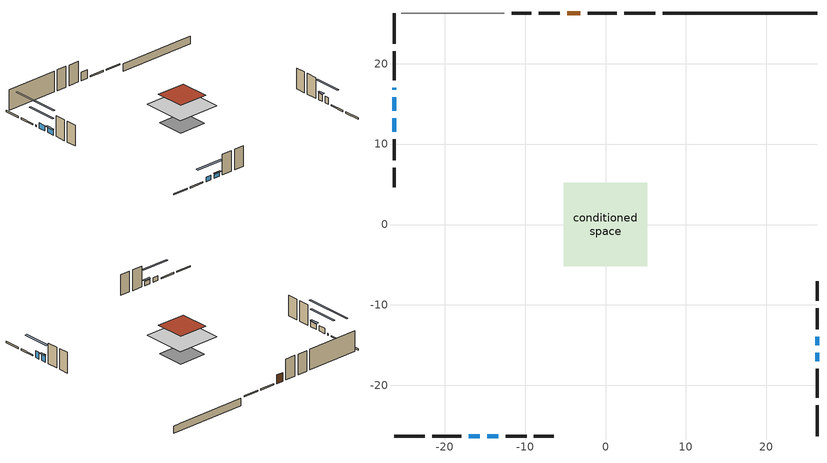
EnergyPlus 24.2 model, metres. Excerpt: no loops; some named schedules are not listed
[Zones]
conditioned space
 floor adiabatic (AdiabaticFloorConstruction): -5.2,-5.2 -5.2,5.2 5.2,5.2 5.2,-5.2 z3.35
 floor foundation (Slab1 construction): -3.35,-3.35 -3.35,3.35 3.35,3.35 3.35,-3.35 z-0.89
 wall outside (RimJoist1 construction): 6.16,26.29 2.33,26.29 / -26.29,-26.29 -22.46,-26.29 / -26.29,26.29 -26.29,22.46 / 26.29,-26.29 26.29,-22.46 z0.91:1.21
 wall outside (RimJoist2 construction): 1.4,26.29 -2.2,26.29 / -21.54,-26.29 -17.94,-26.29 / -26.29,21.54 -26.29,17.94 / 26.29,-21.54 26.29,-17.94 z0.91:1.21
 wall outside (AdiabaticWallConstruction 1): -3.12,26.29 -4.76,26.29 z0.91:2.94
 wall outside (AdiabaticWallConstruction): 26.29,-17.01 26.29,-15.94 / 26.29,-15.01 26.29,-13.95 z0.91:2.49; -26.29,17.01 -26.29,16.74 z0.91:1.3; -17.01,-26.29 -15.64,-26.29 / -14.71,-26.29 -13.35,-26.29 z0.91:1.93; -26.29,15.82 -26.29,14.13 / -26.29,13.2 -26.29,11.51 z0.91:2.17
 wall outside (Wall1 construction): -5.69,26.29 -8.29,26.29 / -12.42,-26.29 -9.82,-26.29 / -26.29,10.58 -26.29,7.99 / 26.29,-13.02 26.29,-10.42 z0.91:5.79
 wall outside (Wall2 construction): -9.22,26.29 -11.66,26.29 / -8.89,-26.29 -6.45,-26.29 / -26.29,7.06 -26.29,4.61 / 26.29,-9.5 26.29,-7.05 z0.91:5.79
 wall foundation (FoundationWall1 construction): 7.09,26.29,-0.89 7.09,26.29,0.91 24.37,26.29,0.91 24.37,26.29,0.86 26.29,26.29,0.86 26.29,26.29,-0.89
 wall adiabatic (Wall3 construction): -12.59,26.29 -25.36,26.29 z0.91:5.79
 window (WindowConstruction): 26.29,-17.01 26.29,-15.94 z0.91:2.49
 window (WindowConstruction 6): -26.29,17.01 -26.29,16.75 z0.91:1.3
 window (WindowConstruction 1): -17.01,-26.29 -15.64,-26.29 z0.91:1.92
 window (WindowConstruction 2): -26.29,15.82 -26.29,14.13 z0.91:2.17
 window (WindowConstruction 3): 26.29,-15.01 26.29,-13.95 z0.91:2.49
 window (WindowConstruction 4): -14.71,-26.29 -13.35,-26.29 z0.91:1.92
 window (WindowConstruction 5): -26.29,13.2 -26.29,11.51 z0.91:2.17
 door (Door): -3.12,26.29 -4.76,26.29 z0.91:2.94
 ceiling adiabatic (AdiabaticFloorConstruction): 5.2,-5.2 5.2,5.2 -5.2,5.2 -5.2,-5.2 z3.35
 roof outside (Roof1 construction): -3.51,3.51 -3.51,-3.51 3.51,-3.51 3.51,3.51 z5.79
shading: 26.29,-13.15 26.29,-19.8 26.7,-19.8 26.7,-13.15 z5.28; -26.29,11.06 -26.29,22.7 -26.7,22.7 -26.7,11.06 z6.99; -12.85,-26.29 -19.8,-26.29 -19.8,-26.7 -12.85,-26.7 z4.71; -26.29,11.34 -26.29,18.61 -26.7,18.61 -26.7,11.34 z4.96; 26.29,-13.75 26.29,-15.22 26.7,-15.22 26.7,-13.75 z2.69; -13.15,-26.29 -14.91,-26.29 -14.91,-26.7 -13.15,-26.7 z2.13; -26.29,11.31 -26.29,13.4 -26.7,13.4 -26.7,11.31 z2.37
[Building]
Building 1: Terrain=Suburbs
[Site:Location]
Ottawa Intl AP_ON: Latitude {deg}=45.32; Longitude {deg}=-75.67; Time Zone {hr}=-5; Elevation {m}=115; Keep Site Location Information=Yes
[Site:GroundTemperature:Shallow]
1.18808, -1.19398, -1.38475, -0.254337, 4.28362, 8.80044, 12.7163, 15.1969, 15.4076, 13.3901, 9.57408, 5.19582
[Site:WaterMainsTemperature]
Calculation Method=Schedule; Temperature Schedule=mains temperature schedule
[Material] Roughness=Rough; Thermal Absorptance=0.9
Name | Thickness {m} | Conductivity {W/m-K} | Density {kg/m3} | Specific Heat {J/kg-K} | Solar Absorptance | Visible Absorptance
asphalt or fiberglass shingles | 0.00635 | 0.162714 | 1121.4 | 1465.45 | 0.4 | 0.4
concrete 4.0 in. | 0.1016 | 1.803125 | 2242.8 | 837.4 | 0.7 | 0.7
concrete 8.0 in. | 0.2032 | 1.803125 | 2242.8 | 837.4 | 0.7 | 0.7
door material | 0.04445 | 0.188738 | 512.64 | 1214.23 | 0.7 | 0.7
floor covering | 0.0127 | 0.0433444 | 54.468 | 1339.84 | 0.6 | 0.6
floor rigid ins; wall rigid ins 2 | 0.512978 | 0.029427 | 32.04 | 1214.23 | 0.7 | 0.7
floor stud and cavity | 0.1397 | 1.75129 | 37.0049 | 1207.88 | 0.7 | 0.7
furniture material conditioned space 1 | 0.1524 | 0.115458 | 640.8 | 1214.23 | 0.6 | 0.6
gypsum board | 0.0127 | 0.160291 | 801 | 837.4 | 0.6 | 0.6
osb sheathing 0.5 in. | 0.0127 | 0.115458 | 512.64 | 1214.23 | 0.7 | 0.7
osb sheathing 0.75 in. | 0.01905 | 0.115458 | 512.64 | 1214.23 | 0.7 | 0.7
rim joist stud and cavity | 0.0508 | 0.177588 | 50.32683 | 1063.81 | 0.6 | 0.6
rim joist stud and cavity 1 | 0.0508 | 0.648972 | 50.32683 | 1063.81 | 0.6 | 0.6
roof stud and cavity | 0.2032 | 0.113033 | 78.34581 | 1123.46 | 0.7 | 0.7
wall rigid ins | 0.051816 | 0.029427 | 32.04 | 1214.23 | 0.7 | 0.7
wall rigid ins 1 | 0.051816 | 0.029427 | 32.04 | 1214.23 | 0.4 | 0.4
wall stud and cavity | 0.1397 | 0.172477 | 139.0536 | 1170.24 | 0.7 | 0.7
wall stud and cavity 1 | 0.1397 | 0.175529 | 139.0536 | 1170.24 | 0.7 | 0.7
wall stud and cavity 2 | 0.1397 | 0.143588 | 139.0536 | 1170.24 | 0.7 | 0.7
wall stud and cavity 3 | 0.0889 | 0.380278 | 52.3479 | 1209.89 | 0.7 | 0.7
wall stud and cavity 4 | 0.0889 | 0.391764 | 83.0341 | 1211.67 | 0.7 | 0.7
wood siding | 0.0254 | 0.102417 | 544.68 | 1172.36 | 0.4 | 0.4
wood siding 1; wood siding 2; wood siding 3 | 0.0254 | 0.102417 | 544.68 | 1172.36 | 0.7 | 0.7
[WindowMaterial:SimpleGlazingSystem]
Name | U-Factor {W/m2-K} | Solar Heat Gain Coefficient
WindowMaterial | 3.30119 | 0.67
WindowMaterial 1 | 3.30573 | 0.62
WindowMaterial 2 | 3.304596 | 0.65
WindowMaterial 3 | 6.04196 | 0.53
[Construction]
AdiabaticFloorConstruction: floor stud and cavity, floor rigid ins, osb sheathing 0.75 in., floor covering
AdiabaticWallConstruction: wood siding 2, wall rigid ins 2, wall stud and cavity 3, gypsum board
AdiabaticWallConstruction 1: wood siding 3, wall rigid ins 2, wall stud and cavity 3, gypsum board
Door: door material
FoundationWall1 construction: concrete 8.0 in.
furniture construction conditioned space 1: furniture material conditioned space 1
PartitionWallConstruction: gypsum board, wall stud and cavity 4, gypsum board
RimJoist1 construction: wood siding 1, rim joist stud and cavity
RimJoist2 construction: wood siding 1, rim joist stud and cavity 1
Roof1 construction: asphalt or fiberglass shingles, osb sheathing 0.75 in., roof stud and cavity, gypsum board
Slab1 construction: concrete 4.0 in.
Wall1 construction: wood siding, wall rigid ins, osb sheathing 0.5 in., wall stud and cavity, gypsum board
Wall2 construction: wood siding, wall rigid ins, osb sheathing 0.5 in., wall stud and cavity 1, gypsum board
Wall3 construction: wall rigid ins 1, osb sheathing 0.5 in., wall stud and cavity 2, gypsum board
WindowConstruction; WindowConstruction 3: WindowMaterial
WindowConstruction 1; WindowConstruction 4: WindowMaterial 1
WindowConstruction 2; WindowConstruction 5: WindowMaterial 2
WindowConstruction 6: WindowMaterial 3
[Zone]
conditioned space: Multiplier=1; Volume {m3}=373.6; Part of Total Floor Area=Yes
[Space]
conditioned space 1: Zone=conditioned space; Volume {m3}=373.6
[SurfaceProperty:ExposedFoundationPerimeter]
Slab1: Exposed Perimeter Calculation Method=TotalExposedPerimeter; Total Exposed Perimeter {m}=19.202
[InternalMass] Zone or ZoneList=conditioned space; Space or SpaceList=conditioned space 1
Name | Construction | Surface Area {m2}
furniture mass conditioned space 1 | furniture construction conditioned space 1 | 61.2398
partition wall mass | PartitionWallConstruction | 153.1
[Lights]
interior lighting: Zone or ZoneList or Space or SpaceList=conditioned space 1; Schedule=interior lighting schedule; Design Level Calculation Method=LightingLevel; Lighting Level {W}=343.2; Return Air Fraction=0; Fraction Radiant=0.6; Fraction Visible=0.2; Fraction Replaceable=1
[People]
occupants: Zone or ZoneList or Space or SpaceList=conditioned space 1; Number of People Schedule=occupants schedule; Number of People Calculation Method=People; Number of People=3; Fraction Radiant=0.314171; Sensible Heat Fraction=0.56303; Activity Level Schedule=occupants activity schedule; Carbon Dioxide Generation Rate {m3/s-W}=0; Enable ASHRAE 55 Comfort Warnings=No; Mean Radiant Temperature Calculation Type=EnclosureAveraged
[ElectricEquipment] Zone or ZoneList or Space or SpaceList=conditioned space 1; Design Level Calculation Method=EquipmentLevel
Name | Schedule | Design Level {W} | Fraction Latent | Fraction Radiant | Fraction Lost
clothes dryer | clothes dryer schedule | 140.772 | 0.015 | 0.081 | 0.85
clothes washer | clothes washer schedule | 32.1985 | 0.03 | 0.162 | 0.7
cooking range | cooking range schedule | 208.969 | 0.08 | 0.432 | 0.2
dishwasher | dishwasher schedule | 66.8632 | 0.3 | 0.18 | 0.4
fridge | fridge schedule | 72.9452 | 0 | 0.6 | 0
mech vent bath fan 0 | mech vent bath fan 0 schedule | 50.2 | 0 | 0 | 1
mech vent house fan | mech vent house fan schedule | 0 | 0 | 0 | 1
mech vent house fan cfis | mech vent house fan cfis schedule | 0 | 0 | 0 | 0
misc plug loads | misc plug loads schedule | 494.7 | 0.045 | 0.513 | 0.1
whole house fan | Always On Discrete | 0 | 0 | 0 | 1
[OtherEquipment] Zone or ZoneList or Space or SpaceList=conditioned space 1; Design Level Calculation Method=EquipmentLevel
Name | Fuel Type | Schedule | Design Level {W} | Fraction Latent | Fraction Radiant | Fraction Lost
clothes dryer 1 | Electricity | clothes dryer schedule | 0 | 0.015 | 0.081 | 0.85
cooking range 1 | Electricity | cooking range schedule | 0 | 0.08 | 0.432 | 0.2
general water use latent | None | general water use schedule | 59.3978 | 1 | 0 | 0
general water use sensible | None | general water use schedule | -58.539 | 0 | 0.6 | 0
mech vent house fan latent load | None | Always On Discrete | 0 | 1 | 0 | 0
mech vent house fan sensible load | None | Always On Discrete | 0 | 0 | 0 | 0
water heater energy adjustment1 | NaturalGas | Always On Discrete | 0.01 | 0 | 0 | 1
[ZoneInfiltration:DesignFlowRate] Zone or ZoneList or Space or SpaceList=conditioned space 1; Schedule=Always On Discrete; Design Flow Rate Calculation Method=Flow/Zone; Design Flow Rate {m3/s}=0
infil flow; natural vent flow; whole house fan flow
[Foundation:Kiva]
Foundation Kiva 1: Initial Indoor Air Temperature {C}=18; Wall Height Above Grade {m}=0.910011; Wall Depth Below Slab {m}=0.2032
[Foundation:Kiva:Settings]
Soil Conductivity {W/m-K}=0.849921; Soil Density {kg/m3}=1842.3; Soil Specific Heat {J/kg-K}=418.7; Ground Solar Absorptivity=0.9; Ground Thermal Absorptivity=0.9; Ground Surface Roughness {m}=0.03; Far-Field Width {m}=40; Deep-Ground Boundary Condition=ZeroFlux; Deep-Ground Depth {m}=40; Minimum Cell Dimension {m}=0.2; Maximum Cell Growth Coefficient=3; Simulation Timestep=Timestep
[Exterior:Lights]
exterior lighting: Schedule=exterior lighting schedule; Design Level {W}=75.6
[Schedule:Day:Interval]
interior lighting schedule day: No, 01:00, 0.108182, 04:00, 0.0901515, 05:00, 0.0991667, 06:00, 0.162273, 07:00, 0.270455, 08:00, 0.342576, 10:00, 0.369621, 11:00, 0.351591, 12:00, 0.333561, 13:00, 0.324545, 14:00, 0.31553, 15:00, 0.333561, 16:00, 0.369621, 17:00, 0.450758, 18:00, 0.585985, 19:00, 0.775303, 20:00, 0.955606, 21:00, 0.991667, 22:00, 0.712197, 23:00, 0.360606, 24:00, 0.162273
interior lighting schedule day 1: No, 01:00, 0.100909, 04:00, 0.0840909, 05:00, 0.0925, 06:00, 0.151364, 07:00, 0.252273, 08:00, 0.319545, 10:00, 0.344773, 11:00, 0.327955, 12:00, 0.311136, 13:00, 0.302727, 14:00, 0.294318, 15:00, 0.311136, 16:00, 0.344773, 17:00, 0.420455, 18:00, 0.546591, 19:00, 0.723182, 20:00, 0.891364, 21:00, 0.925, 22:00, 0.664318, 23:00, 0.336364, 24:00, 0.151364
interior lighting schedule day 2: No, 01:00, 0.0927273, 04:00, 0.0772727, 05:00, 0.085, 06:00, 0.139091, 07:00, 0.231818, 08:00, 0.293636, 10:00, 0.316818, 11:00, 0.301364, 12:00, 0.285909, 13:00, 0.278182, 14:00, 0.270455, 15:00, 0.285909, 16:00, 0.316818, 17:00, 0.386364, 18:00, 0.502273, 19:00, 0.664545, 20:00, 0.819091, 21:00, 0.85, 22:00, 0.610455, 23:00, 0.309091, 24:00, 0.139091
interior lighting schedule day 3: No, 01:00, 0.0845455, 04:00, 0.0704545, 05:00, 0.0775, 06:00, 0.126818, 07:00, 0.211364, 08:00, 0.267727, 10:00, 0.288864, 11:00, 0.274773, 12:00, 0.260682, 13:00, 0.253636, 14:00, 0.246591, 15:00, 0.260682, 16:00, 0.288864, 17:00, 0.352273, 18:00, 0.457955, 19:00, 0.605909, 20:00, 0.746818, 21:00, 0.775, 22:00, 0.556591, 23:00, 0.281818, 24:00, 0.126818
interior lighting schedule day 4: No, 01:00, 0.0763636, 04:00, 0.0636364, 05:00, 0.07, 06:00, 0.114545, 07:00, 0.190909, 08:00, 0.241818, 10:00, 0.260909, 11:00, 0.248182, 12:00, 0.235455, 13:00, 0.229091, 14:00, 0.222727, 15:00, 0.235455, 16:00, 0.260909, 17:00, 0.318182, 18:00, 0.413636, 19:00, 0.547273, 20:00, 0.674545, 21:00, 0.7, 22:00, 0.502727, 23:00, 0.254545, 24:00, 0.114545
interior lighting schedule default day: No, 24:00, 0
[Schedule:Week:Daily]
interior lighting schedule Week Rule - Jan1-Jan27: interior lighting schedule day, interior lighting schedule day, interior lighting schedule day, interior lighting schedule day, interior lighting schedule day, interior lighting schedule day, interior lighting schedule day, interior lighting schedule default day, interior lighting schedule default day, interior lighting schedule default day, interior lighting schedule default day, interior lighting schedule default day
interior lighting schedule Week Rule - Jan28-Feb3: interior lighting schedule day, interior lighting schedule day, interior lighting schedule day, interior lighting schedule day, interior lighting schedule day 1, interior lighting schedule day 1, interior lighting schedule day 1, interior lighting schedule default day, interior lighting schedule default day, interior lighting schedule default day, interior lighting schedule default day, interior lighting schedule default day
interior lighting schedule Week Rule - Feb4-Feb24: interior lighting schedule day 1, interior lighting schedule day 1, interior lighting schedule day 1, interior lighting schedule day 1, interior lighting schedule day 1, interior lighting schedule day 1, interior lighting schedule day 1, interior lighting schedule default day, interior lighting schedule default day, interior lighting schedule default day, interior lighting schedule default day, interior lighting schedule default day
interior lighting schedule Week Rule - Feb25-Mar3: interior lighting schedule day 1, interior lighting schedule day 1, interior lighting schedule day 1, interior lighting schedule day 1, interior lighting schedule day 2, interior lighting schedule day 2, interior lighting schedule day 2, interior lighting schedule default day, interior lighting schedule default day, interior lighting schedule default day, interior lighting schedule default day, interior lighting schedule default day
interior lighting schedule Week Rule - Mar4-Mar31: interior lighting schedule day 2, interior lighting schedule day 2, interior lighting schedule day 2, interior lighting schedule day 2, interior lighting schedule day 2, interior lighting schedule day 2, interior lighting schedule day 2, interior lighting schedule default day, interior lighting schedule default day, interior lighting schedule default day, interior lighting schedule default day, interior lighting schedule default day
interior lighting schedule Week Rule - Apr1-Apr28: interior lighting schedule day 3, interior lighting schedule day 3, interior lighting schedule day 3, interior lighting schedule day 3, interior lighting schedule day 3, interior lighting schedule day 3, interior lighting schedule day 3, interior lighting schedule default day, interior lighting schedule default day, interior lighting schedule default day, interior lighting schedule default day, interior lighting schedule default day
interior lighting schedule Week Rule - Apr29-May5: interior lighting schedule day 3, interior lighting schedule day 3, interior lighting schedule day 4, interior lighting schedule day 4, interior lighting schedule day 4, interior lighting schedule day 4, interior lighting schedule day 4, interior lighting schedule default day, interior lighting schedule default day, interior lighting schedule default day, interior lighting schedule default day, interior lighting schedule default day
interior lighting schedule Week Rule - May6-May26: interior lighting schedule day 4, interior lighting schedule day 4, interior lighting schedule day 4, interior lighting schedule day 4, interior lighting schedule day 4, interior lighting schedule day 4, interior lighting schedule day 4, interior lighting schedule default day, interior lighting schedule default day, interior lighting schedule default day, interior lighting schedule default day, interior lighting schedule default day
interior lighting schedule Week Rule - May27-Jun2: interior lighting schedule day 4, interior lighting schedule day 4, interior lighting schedule day 4, interior lighting schedule day 4, interior lighting schedule day 4, interior lighting schedule day 5, interior lighting schedule day 5, interior lighting schedule default day, interior lighting schedule default day, interior lighting schedule default day, interior lighting schedule default day, interior lighting schedule default day
interior lighting schedule Week Rule - Jun3-Jun30: interior lighting schedule day 5, interior lighting schedule day 5, interior lighting schedule day 5, interior lighting schedule day 5, interior lighting schedule day 5, interior lighting schedule day 5, interior lighting schedule day 5, interior lighting schedule default day, interior lighting schedule default day, interior lighting schedule default day, interior lighting schedule default day, interior lighting schedule default day
interior lighting schedule Week Rule - Jul1-Jul28: interior lighting schedule day 6, interior lighting schedule day 6, interior lighting schedule day 6, interior lighting schedule day 6, interior lighting schedule day 6, interior lighting schedule day 6, interior lighting schedule day 6, interior lighting schedule default day, interior lighting schedule default day, interior lighting schedule default day, interior lighting schedule default day, interior lighting schedule default day
interior lighting schedule Week Rule - Jul29-Aug4: interior lighting schedule day 6, interior lighting schedule day 6, interior lighting schedule day 6, interior lighting schedule day 7, interior lighting schedule day 7, interior lighting schedule day 7, interior lighting schedule day 7, interior lighting schedule default day, interior lighting schedule default day, interior lighting schedule default day, interior lighting schedule default day, interior lighting schedule default day
interior lighting schedule Week Rule - Aug5-Aug25: interior lighting schedule day 7, interior lighting schedule day 7, interior lighting schedule day 7, interior lighting schedule day 7, interior lighting schedule day 7, interior lighting schedule day 7, interior lighting schedule day 7, interior lighting schedule default day, interior lighting schedule default day, interior lighting schedule default day, interior lighting schedule default day, interior lighting schedule default day
interior lighting schedule Week Rule - Aug26-Sep1: interior lighting schedule day 7, interior lighting schedule day 7, interior lighting schedule day 7, interior lighting schedule day 7, interior lighting schedule day 7, interior lighting schedule day 7, interior lighting schedule day 8, interior lighting schedule default day, interior lighting schedule default day, interior lighting schedule default day, interior lighting schedule default day, interior lighting schedule default day
interior lighting schedule Week Rule - Sep2-Sep29: interior lighting schedule day 8, interior lighting schedule day 8, interior lighting schedule day 8, interior lighting schedule day 8, interior lighting schedule day 8, interior lighting schedule day 8, interior lighting schedule day 8, interior lighting schedule default day, interior lighting schedule default day, interior lighting schedule default day, interior lighting schedule default day, interior lighting schedule default day
interior lighting schedule Week Rule - Sep30-Oct6: interior lighting schedule day 8, interior lighting schedule day 9, interior lighting schedule day 9, interior lighting schedule day 9, interior lighting schedule day 9, interior lighting schedule day 9, interior lighting schedule day 9, interior lighting schedule default day, interior lighting schedule default day, interior lighting schedule default day, interior lighting schedule default day, interior lighting schedule default day
interior lighting schedule Week Rule - Oct7-Oct27: interior lighting schedule day 9, interior lighting schedule day 9, interior lighting schedule day 9, interior lighting schedule day 9, interior lighting schedule day 9, interior lighting schedule day 9, interior lighting schedule day 9, interior lighting schedule default day, interior lighting schedule default day, interior lighting schedule default day, interior lighting schedule default day, interior lighting schedule default day
interior lighting schedule Week Rule - Oct28-Nov3: interior lighting schedule day 9, interior lighting schedule day 9, interior lighting schedule day 9, interior lighting schedule day 9, interior lighting schedule day 10, interior lighting schedule day 10, interior lighting schedule day 10, interior lighting schedule default day, interior lighting schedule default day, interior lighting schedule default day, interior lighting schedule default day, interior lighting schedule default day
interior lighting schedule Week Rule - Nov4-Nov24: interior lighting schedule day 10, interior lighting schedule day 10, interior lighting schedule day 10, interior lighting schedule day 10, interior lighting schedule day 10, interior lighting schedule day 10, interior lighting schedule day 10, interior lighting schedule default day, interior lighting schedule default day, interior lighting schedule default day, interior lighting schedule default day, interior lighting schedule default day
interior lighting schedule Week Rule - Nov25-Dec1: interior lighting schedule day 10, interior lighting schedule day 10, interior lighting schedule day 10, interior lighting schedule day 10, interior lighting schedule day 10, interior lighting schedule day 10, interior lighting schedule day 11, interior lighting schedule default day, interior lighting schedule default day, interior lighting schedule default day, interior lighting schedule default day, interior lighting schedule default day
interior lighting schedule Week Rule - Dec2-Dec31: interior lighting schedule day 11, interior lighting schedule day 11, interior lighting schedule day 11, interior lighting schedule day 11, interior lighting schedule day 11, interior lighting schedule day 11, interior lighting schedule day 11, interior lighting schedule default day, interior lighting schedule default day, interior lighting schedule default day, interior lighting schedule default day, interior lighting schedule default day
occupants schedule Week Rule - Jan1-Dec31: occupants schedule day, occupants schedule day, occupants schedule day, occupants schedule day, occupants schedule day, occupants schedule day, occupants schedule day, occupants schedule default day, occupants schedule default day, occupants schedule default day, occupants schedule default day, occupants schedule default day
clothes dryer schedule Week Rule - Jan1-Dec31: clothes dryer schedule day, clothes dryer schedule day, clothes dryer schedule day, clothes dryer schedule day, clothes dryer schedule day, clothes dryer schedule day, clothes dryer schedule day, clothes dryer schedule default day, clothes dryer schedule default day, clothes dryer schedule default day, clothes dryer schedule default day, clothes dryer schedule default day
clothes washer schedule Week Rule - Jan1-Dec31: clothes washer schedule day, clothes washer schedule day, clothes washer schedule day, clothes washer schedule day, clothes washer schedule day, clothes washer schedule day, clothes washer schedule day, clothes washer schedule default day, clothes washer schedule default day, clothes washer schedule default day, clothes washer schedule default day, clothes washer schedule default day
cooking range schedule Week Rule - Jan1-Dec31: cooking range schedule day, cooking range schedule day, cooking range schedule day, cooking range schedule day, cooking range schedule day, cooking range schedule day, cooking range schedule day, cooking range schedule default day, cooking range schedule default day, cooking range schedule default day, cooking range schedule default day, cooking range schedule default day
dishwasher schedule Week Rule - Jan1-Dec31: dishwasher schedule day, dishwasher schedule day, dishwasher schedule day, dishwasher schedule day, dishwasher schedule day, dishwasher schedule day, dishwasher schedule day, dishwasher schedule default day, dishwasher schedule default day, dishwasher schedule default day, dishwasher schedule default day, dishwasher schedule default day
mech vent bath fan 0 schedule Week Rule - Jan1-Dec31: mech vent bath fan 0 schedule day, mech vent bath fan 0 schedule day, mech vent bath fan 0 schedule day, mech vent bath fan 0 schedule day, mech vent bath fan 0 schedule day, mech vent bath fan 0 schedule day, mech vent bath fan 0 schedule day, mech vent bath fan 0 schedule default day, mech vent bath fan 0 schedule default day, mech vent bath fan 0 schedule default day, mech vent bath fan 0 schedule default day, mech vent bath fan 0 schedule default day
misc plug loads schedule Week Rule - Jan1-Dec31: misc plug loads schedule day, misc plug loads schedule day, misc plug loads schedule day, misc plug loads schedule day, misc plug loads schedule day, misc plug loads schedule day, misc plug loads schedule day, misc plug loads schedule default day, misc plug loads schedule default day, misc plug loads schedule default day, misc plug loads schedule default day, misc plug loads schedule default day
general water use schedule Week Rule - Jan1-Dec31: general water use schedule day, general water use schedule day, general water use schedule day, general water use schedule day, general water use schedule day, general water use schedule day, general water use schedule day, general water use schedule default day, general water use schedule default day, general water use schedule default day, general water use schedule default day, general water use schedule default day
exterior lighting schedule Week Rule - Jan1-Jan27: exterior lighting schedule day, exterior lighting schedule day, exterior lighting schedule day, exterior lighting schedule day, exterior lighting schedule day, exterior lighting schedule day, exterior lighting schedule day, exterior lighting schedule default day, exterior lighting schedule default day, exterior lighting schedule default day, exterior lighting schedule default day, exterior lighting schedule default day
exterior lighting schedule Week Rule - Jan28-Feb3: exterior lighting schedule day, exterior lighting schedule day, exterior lighting schedule day, exterior lighting schedule day, exterior lighting schedule day 1, exterior lighting schedule day 1, exterior lighting schedule day 1, exterior lighting schedule default day, exterior lighting schedule default day, exterior lighting schedule default day, exterior lighting schedule default day, exterior lighting schedule default day
exterior lighting schedule Week Rule - Feb4-Feb24: exterior lighting schedule day 1, exterior lighting schedule day 1, exterior lighting schedule day 1, exterior lighting schedule day 1, exterior lighting schedule day 1, exterior lighting schedule day 1, exterior lighting schedule day 1, exterior lighting schedule default day, exterior lighting schedule default day, exterior lighting schedule default day, exterior lighting schedule default day, exterior lighting schedule default day
exterior lighting schedule Week Rule - Feb25-Mar3: exterior lighting schedule day 1, exterior lighting schedule day 1, exterior lighting schedule day 1, exterior lighting schedule day 1, exterior lighting schedule day 2, exterior lighting schedule day 2, exterior lighting schedule day 2, exterior lighting schedule default day, exterior lighting schedule default day, exterior lighting schedule default day, exterior lighting schedule default day, exterior lighting schedule default day
exterior lighting schedule Week Rule - Mar4-Mar31: exterior lighting schedule day 2, exterior lighting schedule day 2, exterior lighting schedule day 2, exterior lighting schedule day 2, exterior lighting schedule day 2, exterior lighting schedule day 2, exterior lighting schedule day 2, exterior lighting schedule default day, exterior lighting schedule default day, exterior lighting schedule default day, exterior lighting schedule default day, exterior lighting schedule default day
exterior lighting schedule Week Rule - Apr1-Apr28: exterior lighting schedule day 3, exterior lighting schedule day 3, exterior lighting schedule day 3, exterior lighting schedule day 3, exterior lighting schedule day 3, exterior lighting schedule day 3, exterior lighting schedule day 3, exterior lighting schedule default day, exterior lighting schedule default day, exterior lighting schedule default day, exterior lighting schedule default day, exterior lighting schedule default day
exterior lighting schedule Week Rule - Apr29-May5: exterior lighting schedule day 3, exterior lighting schedule day 3, exterior lighting schedule day 4, exterior lighting schedule day 4, exterior lighting schedule day 4, exterior lighting schedule day 4, exterior lighting schedule day 4, exterior lighting schedule default day, exterior lighting schedule default day, exterior lighting schedule default day, exterior lighting schedule default day, exterior lighting schedule default day
exterior lighting schedule Week Rule - May6-May26: exterior lighting schedule day 4, exterior lighting schedule day 4, exterior lighting schedule day 4, exterior lighting schedule day 4, exterior lighting schedule day 4, exterior lighting schedule day 4, exterior lighting schedule day 4, exterior lighting schedule default day, exterior lighting schedule default day, exterior lighting schedule default day, exterior lighting schedule default day, exterior lighting schedule default day
exterior lighting schedule Week Rule - May27-Jun2: exterior lighting schedule day 4, exterior lighting schedule day 4, exterior lighting schedule day 4, exterior lighting schedule day 4, exterior lighting schedule day 4, exterior lighting schedule day 5, exterior lighting schedule day 5, exterior lighting schedule default day, exterior lighting schedule default day, exterior lighting schedule default day, exterior lighting schedule default day, exterior lighting schedule default day
exterior lighting schedule Week Rule - Jun3-Jun30: exterior lighting schedule day 5, exterior lighting schedule day 5, exterior lighting schedule day 5, exterior lighting schedule day 5, exterior lighting schedule day 5, exterior lighting schedule day 5, exterior lighting schedule day 5, exterior lighting schedule default day, exterior lighting schedule default day, exterior lighting schedule default day, exterior lighting schedule default day, exterior lighting schedule default day
exterior lighting schedule Week Rule - Jul1-Jul28: exterior lighting schedule day 6, exterior lighting schedule day 6, exterior lighting schedule day 6, exterior lighting schedule day 6, exterior lighting schedule day 6, exterior lighting schedule day 6, exterior lighting schedule day 6, exterior lighting schedule default day, exterior lighting schedule default day, exterior lighting schedule default day, exterior lighting schedule default day, exterior lighting schedule default day
exterior lighting schedule Week Rule - Jul29-Aug4: exterior lighting schedule day 6, exterior lighting schedule day 6, exterior lighting schedule day 6, exterior lighting schedule day 7, exterior lighting schedule day 7, exterior lighting schedule day 7, exterior lighting schedule day 7, exterior lighting schedule default day, exterior lighting schedule default day, exterior lighting schedule default day, exterior lighting schedule default day, exterior lighting schedule default day
exterior lighting schedule Week Rule - Aug5-Aug25: exterior lighting schedule day 7, exterior lighting schedule day 7, exterior lighting schedule day 7, exterior lighting schedule day 7, exterior lighting schedule day 7, exterior lighting schedule day 7, exterior lighting schedule day 7, exterior lighting schedule default day, exterior lighting schedule default day, exterior lighting schedule default day, exterior lighting schedule default day, exterior lighting schedule default day
exterior lighting schedule Week Rule - Aug26-Sep1: exterior lighting schedule day 7, exterior lighting schedule day 7, exterior lighting schedule day 7, exterior lighting schedule day 7, exterior lighting schedule day 7, exterior lighting schedule day 7, exterior lighting schedule day 8, exterior lighting schedule default day, exterior lighting schedule default day, exterior lighting schedule default day, exterior lighting schedule default day, exterior lighting schedule default day
exterior lighting schedule Week Rule - Sep2-Sep29: exterior lighting schedule day 8, exterior lighting schedule day 8, exterior lighting schedule day 8, exterior lighting schedule day 8, exterior lighting schedule day 8, exterior lighting schedule day 8, exterior lighting schedule day 8, exterior lighting schedule default day, exterior lighting schedule default day, exterior lighting schedule default day, exterior lighting schedule default day, exterior lighting schedule default day
exterior lighting schedule Week Rule - Sep30-Oct6: exterior lighting schedule day 8, exterior lighting schedule day 9, exterior lighting schedule day 9, exterior lighting schedule day 9, exterior lighting schedule day 9, exterior lighting schedule day 9, exterior lighting schedule day 9, exterior lighting schedule default day, exterior lighting schedule default day, exterior lighting schedule default day, exterior lighting schedule default day, exterior lighting schedule default day
exterior lighting schedule Week Rule - Oct7-Oct27: exterior lighting schedule day 9, exterior lighting schedule day 9, exterior lighting schedule day 9, exterior lighting schedule day 9, exterior lighting schedule day 9, exterior lighting schedule day 9, exterior lighting schedule day 9, exterior lighting schedule default day, exterior lighting schedule default day, exterior lighting schedule default day, exterior lighting schedule default day, exterior lighting schedule default day
exterior lighting schedule Week Rule - Oct28-Nov3: exterior lighting schedule day 9, exterior lighting schedule day 9, exterior lighting schedule day 9, exterior lighting schedule day 9, exterior lighting schedule day 10, exterior lighting schedule day 10, exterior lighting schedule day 10, exterior lighting schedule default day, exterior lighting schedule default day, exterior lighting schedule default day, exterior lighting schedule default day, exterior lighting schedule default day
exterior lighting schedule Week Rule - Nov4-Nov24: exterior lighting schedule day 10, exterior lighting schedule day 10, exterior lighting schedule day 10, exterior lighting schedule day 10, exterior lighting schedule day 10, exterior lighting schedule day 10, exterior lighting schedule day 10, exterior lighting schedule default day, exterior lighting schedule default day, exterior lighting schedule default day, exterior lighting schedule default day, exterior lighting schedule default day
exterior lighting schedule Week Rule - Nov25-Dec1: exterior lighting schedule day 10, exterior lighting schedule day 10, exterior lighting schedule day 10, exterior lighting schedule day 10, exterior lighting schedule day 10, exterior lighting schedule day 10, exterior lighting schedule day 11, exterior lighting schedule default day, exterior lighting schedule default day, exterior lighting schedule default day, exterior lighting schedule default day, exterior lighting schedule default day
exterior lighting schedule Week Rule - Dec2-Dec31: exterior lighting schedule day 11, exterior lighting schedule day 11, exterior lighting schedule day 11, exterior lighting schedule day 11, exterior lighting schedule day 11, exterior lighting schedule day 11, exterior lighting schedule day 11, exterior lighting schedule default day, exterior lighting schedule default day, exterior lighting schedule default day, exterior lighting schedule default day, exterior lighting schedule default day
[Schedule:Year]
interior lighting schedule: interior lighting schedule Week Rule - Jan1-Jan27, 1, 1, 1, 27, interior lighting schedule Week Rule - Jan28-Feb3, 1, 28, 2, 3, interior lighting schedule Week Rule - Feb4-Feb24, 2, 4, 2, 24, interior lighting schedule Week Rule - Feb25-Mar3, 2, 25, 3, 3, interior lighting schedule Week Rule - Mar4-Mar31, 3, 4, 3, 31, interior lighting schedule Week Rule - Apr1-Apr28, 4, 1, 4, 28, interior lighting schedule Week Rule - Apr29-May5, 4, 29, 5, 5, interior lighting schedule Week Rule - May6-May26, 5, 6, 5, 26, interior lighting schedule Week Rule - May27-Jun2, 5, 27, 6, 2, interior lighting schedule Week Rule - Jun3-Jun30, 6, 3, 6, 30, interior lighting schedule Week Rule - Jul1-Jul28, 7, 1, 7, 28, interior lighting schedule Week Rule - Jul29-Aug4, 7, 29, 8, 4, interior lighting schedule Week Rule - Aug5-Aug25, 8, 5, 8, 25, interior lighting schedule Week Rule - Aug26-Sep1, 8, 26, 9, 1, interior lighting schedule Week Rule - Sep2-Sep29, 9, 2, 9, 29, interior lighting schedule Week Rule - Sep30-Oct6, 9, 30, 10, 6, interior lighting schedule Week Rule - Oct7-Oct27, 10, 7, 10, 27, interior lighting schedule Week Rule - Oct28-Nov3, 10, 28, 11, 3, interior lighting schedule Week Rule - Nov4-Nov24, 11, 4, 11, 24, interior lighting schedule Week Rule - Nov25-Dec1, 11, 25, 12, 1, interior lighting schedule Week Rule - Dec2-Dec31, 12, 2, 12, 31
occupants schedule: occupants schedule Week Rule - Jan1-Dec31, 1, 1, 12, 31
clothes dryer schedule: clothes dryer schedule Week Rule - Jan1-Dec31, 1, 1, 12, 31
clothes washer schedule: clothes washer schedule Week Rule - Jan1-Dec31, 1, 1, 12, 31
cooking range schedule: cooking range schedule Week Rule - Jan1-Dec31, 1, 1, 12, 31
dishwasher schedule: dishwasher schedule Week Rule - Jan1-Dec31, 1, 1, 12, 31
mech vent bath fan 0 schedule: mech vent bath fan 0 schedule Week Rule - Jan1-Dec31, 1, 1, 12, 31
misc plug loads schedule: misc plug loads schedule Week Rule - Jan1-Dec31, 1, 1, 12, 31
general water use schedule: general water use schedule Week Rule - Jan1-Dec31, 1, 1, 12, 31
exterior lighting schedule: exterior lighting schedule Week Rule - Jan1-Jan27, 1, 1, 1, 27, exterior lighting schedule Week Rule - Jan28-Feb3, 1, 28, 2, 3, exterior lighting schedule Week Rule - Feb4-Feb24, 2, 4, 2, 24, exterior lighting schedule Week Rule - Feb25-Mar3, 2, 25, 3, 3, exterior lighting schedule Week Rule - Mar4-Mar31, 3, 4, 3, 31, exterior lighting schedule Week Rule - Apr1-Apr28, 4, 1, 4, 28, exterior lighting schedule Week Rule - Apr29-May5, 4, 29, 5, 5, exterior lighting schedule Week Rule - May6-May26, 5, 6, 5, 26, exterior lighting schedule Week Rule - May27-Jun2, 5, 27, 6, 2, exterior lighting schedule Week Rule - Jun3-Jun30, 6, 3, 6, 30, exterior lighting schedule Week Rule - Jul1-Jul28, 7, 1, 7, 28, exterior lighting schedule Week Rule - Jul29-Aug4, 7, 29, 8, 4, exterior lighting schedule Week Rule - Aug5-Aug25, 8, 5, 8, 25, exterior lighting schedule Week Rule - Aug26-Sep1, 8, 26, 9, 1, exterior lighting schedule Week Rule - Sep2-Sep29, 9, 2, 9, 29, exterior lighting schedule Week Rule - Sep30-Oct6, 9, 30, 10, 6, exterior lighting schedule Week Rule - Oct7-Oct27, 10, 7, 10, 27, exterior lighting schedule Week Rule - Oct28-Nov3, 10, 28, 11, 3, exterior lighting schedule Week Rule - Nov4-Nov24, 11, 4, 11, 24, exterior lighting schedule Week Rule - Nov25-Dec1, 11, 25, 12, 1, exterior lighting schedule Week Rule - Dec2-Dec31, 12, 2, 12, 31
[Schedule:Constant]
Name | Hourly Value
occupants activity schedule | 117.228
fridge schedule | 0
mech vent house fan schedule; mech vent house fan cfis schedule; Always On Discrete | 1
[Schedule:Compact]
mains temperature schedule: Through: 01/01, For: AllDays, Until: 24:00, 5.98056, Through: 01/02, For: AllDays, Until: 24:00, 5.90111, Through: 01/03, For: AllDays, Until: 24:00, 5.82222, Through: 01/04, For: AllDays, Until: 24:00, 5.74556, Through: 01/05, For: AllDays, Until: 24:00, 5.66944, Through: 01/06, For: AllDays, Until: 24:00, 5.595, Through: 01/07, For: AllDays, Until: 24:00, 5.52222, Through: 01/08, For: AllDays, Until: 24:00, 5.45, Through: 01/09, For: AllDays, Until: 24:00, 5.38, Through: 01/10, For: AllDays, Until: 24:00, 5.31111, Through: 01/11, For: AllDays, Until: 24:00, 5.24333, Through: 01/12, For: AllDays, Until: 24:00, 5.17778, Through: 01/13, For: AllDays, Until: 24:00, 5.11333, Through: 01/14, For: AllDays, Until: 24:00, 5.05, Through: 01/15, For: AllDays, Until: 24:00, 4.98833, Through: 01/16, For: AllDays, Until: 24:00, 4.92889, Through: 01/17, For: AllDays, Until: 24:00, 4.87, Through: 01/18, For: AllDays, Until: 24:00, 4.81333, Through: 01/19, For: AllDays, Until: 24:00, 4.75833, Through: 01/20, For: AllDays, Until: 24:00, 4.70444, Through: 01/21, For: AllDays, Until: 24:00, 4.65278, Through: 01/22, For: AllDays, Until: 24:00, 4.60222, Through: 01/23, For: AllDays, Until: 24:00, 4.55333, Through: 01/24, For: AllDays, Until: 24:00, 4.50667, Through: 01/25, For: AllDays, Until: 24:00, 4.46111, Through: 01/26, For: AllDays, Until: 24:00, 4.41722, Through: 01/27, For: AllDays, Until: 24:00, 4.37556, Through: 01/28, For: AllDays, Until: 24:00, 4.335, Through: 01/29, For: AllDays, Until: 24:00, 4.29667, Through: 01/30, For: AllDays, Until: 24:00, 4.26, Through: 01/31, For: AllDays, Until: 24:00, 4.225, Through: 02/01, For: AllDays, Until: 24:00, 4.19167, Through: 02/02, For: AllDays, Until: 24:00, 4.16, Through: 02/03, For: AllDays, Until: 24:00, 4.13056, Through: 02/04, For: AllDays, Until: 24:00, 4.10278, Through: 02/05, For: AllDays, Until: 24:00, 4.07667, Through: 02/06, For: AllDays, Until: 24:00, 4.05222, Through: 02/07, For: AllDays, Until: 24:00, 4.03, Through: 02/08, For: AllDays, Until: 24:00, 4.00889, Through: 02/09, For: AllDays, Until: 24:00, 3.99056, Through: 02/10, For: AllDays, Until: 24:00, 3.97333, Through: 02/11, For: AllDays, Until: 24:00, 3.95833, Through: 02/12, For: AllDays, Until: 24:00, 3.945, Through: 02/13, For: AllDays, Until: 24:00, 3.93333, Through: 02/14, For: AllDays, Until: 24:00, 3.92389, Through: 02/15, For: AllDays, Until: 24:00, 3.91611, Through: 02/16, For: AllDays, Until: 24:00, 3.91, Through: 02/17, For: AllDays, Until: 24:00, 3.90611, Through: 02/18, For: AllDays, Until: 24:00, 3.90389, Through: 02/19, For: AllDays, Until: 24:00, 3.90389, Through: 02/20, For: AllDays, Until: 24:00, 3.905, Through: 02/21, For: AllDays, Until: 24:00, 3.90889, Through: 02/22, For: AllDays, Until: 24:00, 3.91389, Through: 02/23, For: AllDays, Until: 24:00, 3.92111, Through: 02/24, For: AllDays, Until: 24:00, 3.93, Through: 02/25, For: AllDays, Until: 24:00, 3.94056, Through: 02/26, For: AllDays, Until: 24:00, 3.95333, Through: 02/27, For: AllDays, Until: 24:00, 3.96778, Through: 02/28, For: AllDays, Until: 24:00, 3.98444, Through: 03/01, For: AllDays, Until: 24:00, 4.00278, Through: 03/02, For: AllDays, Until: 24:00, 4.02278, Through: 03/03, For: AllDays, Until: 24:00, 4.04444, Through: 03/04, For: AllDays, Until: 24:00, 4.06833, Through: 03/05, For: AllDays, Until: 24:00, 4.09389, Through: 03/06, For: AllDays, Until: 24:00, 4.12111, Through: 03/07, For: AllDays, Until: 24:00, 4.15, Through: 03/08, For: AllDays, Until: 24:00, 4.18111, Through: 03/09, For: AllDays, Until: 24:00, 4.21333, Through: 03/10, For: AllDays, Until: 24:00, 4.24778, Through: 03/11, For: AllDays, Until: 24:00, 4.28389, Through: 03/12, For: AllDays, Until: 24:00, 4.32222, Through: 03/13, For: AllDays, Until: 24:00, 4.36167, Through: 03/14, For: AllDays, Until: 24:00, 4.40333, Through: 03/15, For: AllDays, Until: 24:00, 4.44611, Through: 03/16, For: AllDays, Until: 24:00, 4.49111, Through: 03/17, For: AllDays, Until: 24:00, 4.53722, Through: 03/18, For: AllDays, Until: 24:00, 4.58556, Through: 03/19, For: AllDays, Until: 24:00, 4.63556, Through: 03/20, For: AllDays, Until: 24:00, 4.68667, Through: 03/21, For: AllDays, Until: 24:00, 4.74, Through: 03/22, For: AllDays, Until: 24:00, 4.79444, Through: 03/23, For: AllDays, Until: 24:00, 4.85111, Through: 03/24, For: AllDays, Until: 24:00, 4.90889, Through: 03/25, For: AllDays, Until: 24:00, 4.96833, Through: 03/26, For: AllDays, Until: 24:00, 5.02944, Through: 03/27, For: AllDays, Until: 24:00, 5.09167, Through: 03/28, For: AllDays, Until: 24:00, 5.15556, Through: 03/29, For: AllDays, Until: 24:00, 5.22111, Through: 03/30, For: AllDays, Until: 24:00, 5.28833, Through: 03/31, For: AllDays, Until: 24:00, 5.35667, Through: 04/01, For: AllDays, Until: 24:00, 5.42667, Through: 04/02, For: AllDays, Until: 24:00, 5.49778, Through: 04/03, For: AllDays, Until: 24:00, 5.57056, Through: 04/04, For: AllDays, Until: 24:00, 5.64444, Through: 04/05, For: AllDays, Until: 24:00, 5.71944, Through: 04/06, For: AllDays, Until: 24:00, 5.79611, Through: 04/07, For: AllDays, Until: 24:00, 5.87444, Through: 04/08, For: AllDays, Until: 24:00, 5.95389, Through: 04/09, For: AllDays, Until: 24:00, 6.03389, Through: 04/10, For: AllDays, Until: 24:00, 6.11611, Through: 04/11, For: AllDays, Until: 24:00, 6.19889, Through: 04/12, For: AllDays, Until: 24:00, 6.28278, Through: 04/13, For: AllDays, Until: 24:00, 6.36833, Through: 04/14, For: AllDays, Until: 24:00, 6.45444, Through: 04/15, For: AllDays, Until: 24:00, 6.54222, Through: 04/16, For: AllDays, Until: 24:00, 6.63056, Through: 04/17, For: AllDays, Until: 24:00, 6.72056, Through: 04/18, For: AllDays, Until: 24:00, 6.81111, Through: 04/19, For: AllDays, Until: 24:00, 6.90278, Through: 04/20, For: AllDays, Until: 24:00, 6.99556, Through: 04/21, For: AllDays, Until: 24:00, 7.08889, Through: 04/22, For: AllDays, Until: 24:00, 7.18333, Through: 04/23, For: AllDays, Until: 24:00, 7.27889, Through: 04/24, For: AllDays, Until: 24:00, 7.375, Through: 04/25, For: AllDays, Until: 24:00, 7.47222, Through: 04/26, For: AllDays, Until: 24:00, 7.57, Through: 04/27, For: AllDays, Until: 24:00, 7.66889, Through: 04/28, For: AllDays, Until: 24:00, 7.76833, Through: 04/29, For: AllDays, Until: 24:00, 7.86833, Through: 04/30, For: AllDays, Until: 24:00, 7.96889, Through: 05/01, For: AllDays, Until: 24:00, 8.07056, Through: 05/02, For: AllDays, Until: 24:00, 8.17278, Through: 05/03, For: AllDays, Until: 24:00, 8.275, Through: 05/04, For: AllDays, Until: 24:00, 8.37833, Through: 05/05, For: AllDays, Until: 24:00, 8.48222, Through: 05/06, For: AllDays, Until: 24:00, 8.58667, Through: 05/07, For: AllDays, Until: 24:00, 8.69111, Through: 05/08, For: AllDays, Until: 24:00, 8.79667, Through: 05/09, For: AllDays, Until: 24:00, 8.90222, Through: 05/10, For: AllDays, Until: 24:00, 9.00833, Through: 05/11, For: AllDays, Until: 24:00, 9.11444, Through: 05/12, For: AllDays, Until: 24:00, 9.22111, Through: 05/13, For: AllDays, Until: 24:00, 9.32778, Through: 05/14, For: AllDays, Until: 24:00, 9.435, Through: 05/15, For: AllDays, Until: 24:00, 9.54278, Through: 05/16, For: AllDays, Until: 24:00, 9.65, Through: 05/17, For: AllDays, Until: 24:00, 9.75778, Through: 05/18, For: AllDays, Until: 24:00, 9.86611, Through: 05/19, For: AllDays, Until: 24:00, 9.97389, Through: 05/20, For: AllDays, Until: 24:00, 10.0822, Through: 05/21, For: AllDays, Until: 24:00, 10.19, Through: 05/22, For: AllDays, Until: 24:00, 10.2983, Through: 05/23, For: AllDays, Until: 24:00, 10.4061, Through: 05/24, For: AllDays, Until: 24:00, 10.5139, Through: 05/25, For: AllDays, Until: 24:00, 10.6222, Through: 05/26, For: AllDays, Until: 24:00, 10.73, Through: 05/27, For: AllDays, Until: 24:00, 10.8372, Through: 05/28, For: AllDays, Until: 24:00, 10.945, Through: 05/29, For: AllDays, Until: 24:00, 11.0517, Through: 05/30, For: AllDays, Until: 24:00, 11.1589, Through: 05/31, For: AllDays, Until: 24:00, 11.2656, Through: 06/01, For: AllDays, Until: 24:00, 11.3717, Through: 06/02, For: AllDays, Until: 24:00, 11.4778, Through: 06/03, For: AllDays, Until: 24:00, 11.5833, Through: 06/04, For: AllDays, Until: 24:00, 11.6883, Through: 06/05, For: AllDays, Until: 24:00, 11.7933, Through: 06/06, For: AllDays, Until: 24:00, 11.8972, Through: 06/07, For: AllDays, Until: 24:00, 12.0011, Through: 06/08, For: AllDays, Until: 24:00, 12.1044, Through: 06/09, For: AllDays, Until: 24:00, 12.2067, Through: 06/10, For: AllDays, Until: 24:00, 12.3089, Through: 06/11, For: AllDays, Until: 24:00, 12.4106, Through: 06/12, For: AllDays, Until: 24:00, 12.5111, Through: 06/13, For: AllDays, Until: 24:00, 12.6111, Through: 06/14, For: AllDays, Until: 24:00, 12.7106, Through: 06/15, For: AllDays, Until: 24:00, 12.8089, Through: 06/16, For: AllDays, Until: 24:00, 12.9067, Through: 06/17, For: AllDays, Until: 24:00, 13.0039, Through: 06/18, For: AllDays, Until: 24:00, 13.1, Through: 06/19, For: AllDays, Until: 24:00, 13.195, Through: 06/20, For: AllDays, Until: 24:00, 13.2894, Through: 06/21, For: AllDays, Until: 24:00, 13.3833, Through: 06/22, For: AllDays, Until: 24:00, 13.4756, Through: 06/23, For: AllDays, Until: 24:00, 13.5672, Through: 06/24, For: AllDays, Until: 24:00, 13.6578, Through: 06/25, For: AllDays, Until: 24:00, 13.7472, Through: 06/26, For: AllDays, Until: 24:00, 13.8356, Through: 06/27, For: AllDays, Until: 24:00, 13.9233, Through: 06/28, For: AllDays, Until: 24:00, 14.0094, Through: 06/29, For: AllDays, Until: 24:00, 14.0944, Through: 06/30, For: AllDays, Until: 24:00, 14.1789, Through: 07/01, For: AllDays, Until: 24:00, 14.2617, Through: 07/02, For: AllDays, Until: 24:00, 14.3433, Through: 07/03, For: AllDays, Until: 24:00, 14.4233, Through: 07/04, For: AllDays, Until: 24:00, 14.5028, Through: 07/05, For: AllDays, Until: 24:00, 14.5806, Through: 07/06, For: AllDays, Until: 24:00, 14.6567, Through: 07/07, For: AllDays, Until: 24:00, 14.7322, Through: 07/08, For: AllDays, Until: 24:00, 14.8061, Through: 07/09, For: AllDays, Until: 24:00, 14.8783, Through: 07/10, For: AllDays, Until: 24:00, 14.9494, Through: 07/11, For: AllDays, Until: 24:00, 15.0194, Through: 07/12, For: AllDays, Until: 24:00, 15.0878, Through: 07/13, For: AllDays, Until: 24:00, 15.1544, Through: 07/14, For: AllDays, Until: 24:00, 15.22, Through: 07/15, For: AllDays, Until: 24:00, 15.2833, Through: 07/16, For: AllDays, Until: 24:00, 15.3461, Through: 07/17, For: AllDays, Until: 24:00, 15.4067, Through: 07/18, For: AllDays, Until: 24:00, 15.4661, Through: 07/19, For: AllDays, Until: 24:00, 15.5239, Through: 07/20, For: AllDays, Until: 24:00, 15.58, Through: 07/21, For: AllDays, Until: 24:00, 15.6344, Through: 07/22, For: AllDays, Until: 24:00, 15.6872, Through: 07/23, For: AllDays, Until: 24:00, 15.7383, Through: 07/24, For: AllDays, Until: 24:00, 15.7883, Through: 07/25, For: AllDays, Until: 24:00, 15.8361, Through: 07/26, For: AllDays, Until: 24:00, 15.8822, Through: 07/27, For: AllDays, Until: 24:00, 15.9272, Through: 07/28, For: AllDays, Until: 24:00, 15.97, Through: 07/29, For: AllDays, Until: 24:00, 16.0111, Through: 07/30, For: AllDays, Until: 24:00, 16.0506, Through: 07/31, For: AllDays, Until: 24:00, 16.0883, Through: 08/01, For: AllDays, Until: 24:00, 16.1244, Through: 08/02, For: AllDays, Until: 24:00, 16.1583, Through: 08/03, For: AllDays, Until: 24:00, 16.1911, Through: 08/04, For: AllDays, Until: 24:00, 16.2217, Through: 08/05, For: AllDays, Until: 24:00, 16.2506, Through: 08/06, For: AllDays, Until: 24:00, 16.2778, Through: 08/07, For: AllDays, Until: 24:00, 16.3028, Through: 08/08, For: AllDays, Until: 24:00, 16.3267, Through: 08/09, For: AllDays, Until: 24:00, 16.3483, Through: 08/10, For: AllDays, Until: 24:00, 16.3678, Through: 08/11, For: AllDays, Until: 24:00, 16.3861, Through: 08/12, For: AllDays, Until: 24:00, 16.4022, Through: 08/13, For: AllDays, Until: 24:00, 16.4167, Through: 08/14, For: AllDays, Until: 24:00, 16.4289, Through: 08/15, For: AllDays, Until: 24:00, 16.4394, Through: 08/16, For: AllDays, Until: 24:00, 16.4483, Through: 08/17, For: AllDays, Until: 24:00, 16.455, Through: 08/18, For: AllDays, Until: 24:00, 16.4606, Through: 08/19, For: AllDays, Until: 24:00, 16.4633, Through: 08/20, For: AllDays, Until: 24:00, 16.465, Through: 08/21, For: AllDays, Until: 24:00, 16.4644, Through: 08/22, For: AllDays, Until: 24:00, 16.4622, Through: 08/23, For: AllDays, Until: 24:00, 16.4578, Through: 08/24, For: AllDays, Until: 24:00, 16.4517, Through: 08/25, For: AllDays, Until: 24:00, 16.4439, Through: 08/26, For: AllDays, Until: 24:00, 16.4339, Through: 08/27, For: AllDays, Until: 24:00, 16.4222, Through: 08/28, For: AllDays, Until: 24:00, 16.4089, Through: 08/29, For: AllDays, Until: 24:00, 16.3933, Through: 08/30, For: AllDays, Until: 24:00, 16.3761, Through: 08/31, For: AllDays, Until: 24:00, 16.3572, Through: 09/01, For: AllDays, Until: 24:00, 16.3361, Through: 09/02, For: AllDays, Until: 24:00, 16.3139, Through: 09/03, For: AllDays, Until: 24:00, 16.2894, Through: 09/04, For: AllDays, Until: 24:00, 16.2628, Through: 09/05, For: AllDays, Until: 24:00, 16.235, Through: 09/06, For: AllDays, Until: 24:00, 16.205, Through: 09/07, For: AllDays, Until: 24:00, 16.1733, Through: 09/08, For: AllDays, Until: 24:00, 16.14, Through: 09/09, For: AllDays, Until: 24:00, 16.1044, Through: 09/10, For: AllDays, Until: 24:00, 16.0678, Through: 09/11, For: AllDays, Until: 24:00, 16.0289, Through: 09/12, For: AllDays, Until: 24:00, 15.9889, Through: 09/13, For: AllDays, Until: 24:00, 15.9467, Through: 09/14, For: AllDays, Until: 24:00, 15.9028, Through: 09/15, For: AllDays, Until: 24:00, 15.8572, Through: 09/16, For: AllDays, Until: 24:00, 15.81, Through: 09/17, For: AllDays, Until: 24:00, 15.7611, Through: 09/18, For: AllDays, Until: 24:00, 15.7106, Through: 09/19, For: AllDays, Until: 24:00, 15.6583, Through: 09/20, For: AllDays, Until: 24:00, 15.6044, Through: 09/21, For: AllDays, Until: 24:00, 15.5489, Through: 09/22, For: AllDays, Until: 24:00, 15.4922, Through: 09/23, For: AllDays, Until: 24:00, 15.4333, Through: 09/24, For: AllDays, Until: 24:00, 15.3733, Through: 09/25, For: AllDays, Until: 24:00, 15.3117, Through: 09/26, For: AllDays, Until: 24:00, 15.2483, Through: 09/27, For: AllDays, Until: 24:00, 15.1839, Through: 09/28, For: AllDays, Until: 24:00, 15.1178, Through: 09/29, For: AllDays, Until: 24:00, 15.05, Through: 09/30, For: AllDays, Until: 24:00, 14.9811, Through: 10/01, For: AllDays, Until: 24:00, 14.9106, Through: 10/02, For: AllDays, Until: 24:00, 14.8389, Through: 10/03, For: AllDays, Until: 24:00, 14.7656, Through: 10/04, For: AllDays, Until: 24:00, 14.6906, Through: 10/05, For: AllDays, Until: 24:00, 14.615, Through: 10/06, For: AllDays, Until: 24:00, 14.5378, Through: 10/07, For: AllDays, Until: 24:00, 14.4589, Through: 10/08, For: AllDays, Until: 24:00, 14.3794, Through: 10/09, For: AllDays, Until: 24:00, 14.2983, Through: 10/10, For: AllDays, Until: 24:00, 14.2161, Through: 10/11, For: AllDays, Until: 24:00, 14.1322, Through: 10/12, For: AllDays, Until: 24:00, 14.0478, Through: 10/13, For: AllDays, Until: 24:00, 13.9622, Through: 10/14, For: AllDays, Until: 24:00, 13.875, Through: 10/15, For: AllDays, Until: 24:00, 13.7872, Through: 10/16, For: AllDays, Until: 24:00, 13.6983, Through: 10/17, For: AllDays, Until: 24:00, 13.6078, Through: 10/18, For: AllDays, Until: 24:00, 13.5167, Through: 10/19, For: AllDays, Until: 24:00, 13.425, Through: 10/20, For: AllDays, Until: 24:00, 13.3317, Through: 10/21, For: AllDays, Until: 24:00, 13.2378, Through: 10/22, For: AllDays, Until: 24:00, 13.1428, Through: 10/23, For: AllDays, Until: 24:00, 13.0472, Through: 10/24, For: AllDays, Until: 24:00, 12.9506, Through: 10/25, For: AllDays, Until: 24:00, 12.8528, Through: 10/26, For: AllDays, Until: 24:00, 12.755, Through: 10/27, For: AllDays, Until: 24:00, 12.6556, Through: 10/28, For: AllDays, Until: 24:00, 12.5561, Through: 10/29, For: AllDays, Until: 24:00, 12.4556, Through: 10/30, For: AllDays, Until: 24:00, 12.3544, Through: 10/31, For: AllDays, Until: 24:00, 12.2528, Through: 11/01, For: AllDays, Until: 24:00, 12.1506, Through: 11/02, For: AllDays, Until: 24:00, 12.0472, Through: 11/03, For: AllDays, Until: 24:00, 11.9439, Through: 11/04, For: AllDays, Until: 24:00, 11.84, Through: 11/05, For: AllDays, Until: 24:00, 11.7356, Through: 11/06, For: AllDays, Until: 24:00, 11.6306, Through: 11/07, For: AllDays, Until: 24:00, 11.525, Through: 11/08, For: AllDays, Until: 24:00, 11.4194, Through: 11/09, For: AllDays, Until: 24:00, 11.3133, Through: 11/10, For: AllDays, Until: 24:00, 11.2067, Through: 11/11, For: AllDays, Until: 24:00, 11.1, Through: 11/12, For: AllDays, Until: 24:00, 10.9928, Through: 11/13, For: AllDays, Until: 24:00, 10.8856, Through: 11/14, For: AllDays, Until: 24:00, 10.7778, Through: 11/15, For: AllDays, Until: 24:00, 10.6706, Through: 11/16, For: AllDays, Until: 24:00, 10.5628, Through: 11/17, For: AllDays, Until: 24:00, 10.4544, Through: 11/18, For: AllDays, Until: 24:00, 10.3467, Through: 11/19, For: AllDays, Until: 24:00, 10.2383, Through: 11/20, For: AllDays, Until: 24:00, 10.1306, Through: 11/21, For: AllDays, Until: 24:00, 10.0222, Through: 11/22, For: AllDays, Until: 24:00, 9.91444, Through: 11/23, For: AllDays, Until: 24:00, 9.80667, Through: 11/24, For: AllDays, Until: 24:00, 9.69833, Through: 11/25, For: AllDays, Until: 24:00, 9.59111, Through: 11/26, For: AllDays, Until: 24:00, 9.48333, Through: 11/27, For: AllDays, Until: 24:00, 9.37611, Through: 11/28, For: AllDays, Until: 24:00, 9.26889, Through: 11/29, For: AllDays, Until: 24:00, 9.16222, Through: 11/30, For: AllDays, Until: 24:00, 9.05556, Through: 12/01, For: AllDays, Until: 24:00, 8.94944, Through: 12/02, For: AllDays, Until: 24:00, 8.84389, Through: 12/03, For: AllDays, Until: 24:00, 8.73833, Through: 12/04, For: AllDays, Until: 24:00, 8.63333, Through: 12/05, For: AllDays, Until: 24:00, 8.52889, Through: 12/06, For: AllDays, Until: 24:00, 8.425, Through: 12/07, For: AllDays, Until: 24:00, 8.32167, Through: 12/08, For: AllDays, Until: 24:00, 8.21833, Through: 12/09, For: AllDays, Until: 24:00, 8.11611, Through: 12/10, For: AllDays, Until: 24:00, 8.01444, Through: 12/11, For: AllDays, Until: 24:00, 7.91333, Through: 12/12, For: AllDays, Until: 24:00, 7.81278, Through: 12/13, For: AllDays, Until: 24:00, 7.71333, Through: 12/14, For: AllDays, Until: 24:00, 7.61389, Through: 12/15, For: AllDays, Until: 24:00, 7.51611, Through: 12/16, For: AllDays, Until: 24:00, 7.41833, Through: 12/17, For: AllDays, Until: 24:00, 7.32167, Through: 12/18, For: AllDays, Until: 24:00, 7.22611, Through: 12/19, For: AllDays, Until: 24:00, 7.13111, Through: 12/20, For: AllDays, Until: 24:00, 7.03722, Through: 12/21, For: AllDays, Until: 24:00, 6.94389, Through: 12/22, For: AllDays, Until: 24:00, 6.85222, Through: 12/23, For: AllDays, Until: 24:00, 6.76111, Through: 12/24, For: AllDays, Until: 24:00, 6.67056, Through: 12/25, For: AllDays, Until: 24:00, 6.58167, Through: 12/26, For: AllDays, Until: 24:00, 6.49389, Through: 12/27, For: AllDays, Until: 24:00, 6.40667, Through: 12/28, For: AllDays, Until: 24:00, 6.32111, Through: 12/29, For: AllDays, Until: 24:00, 6.23611, Through: 12/30, For: AllDays, Until: 24:00, 6.15278, Through: 12/31, For: AllDays, Until: 24:00, 6.07056
